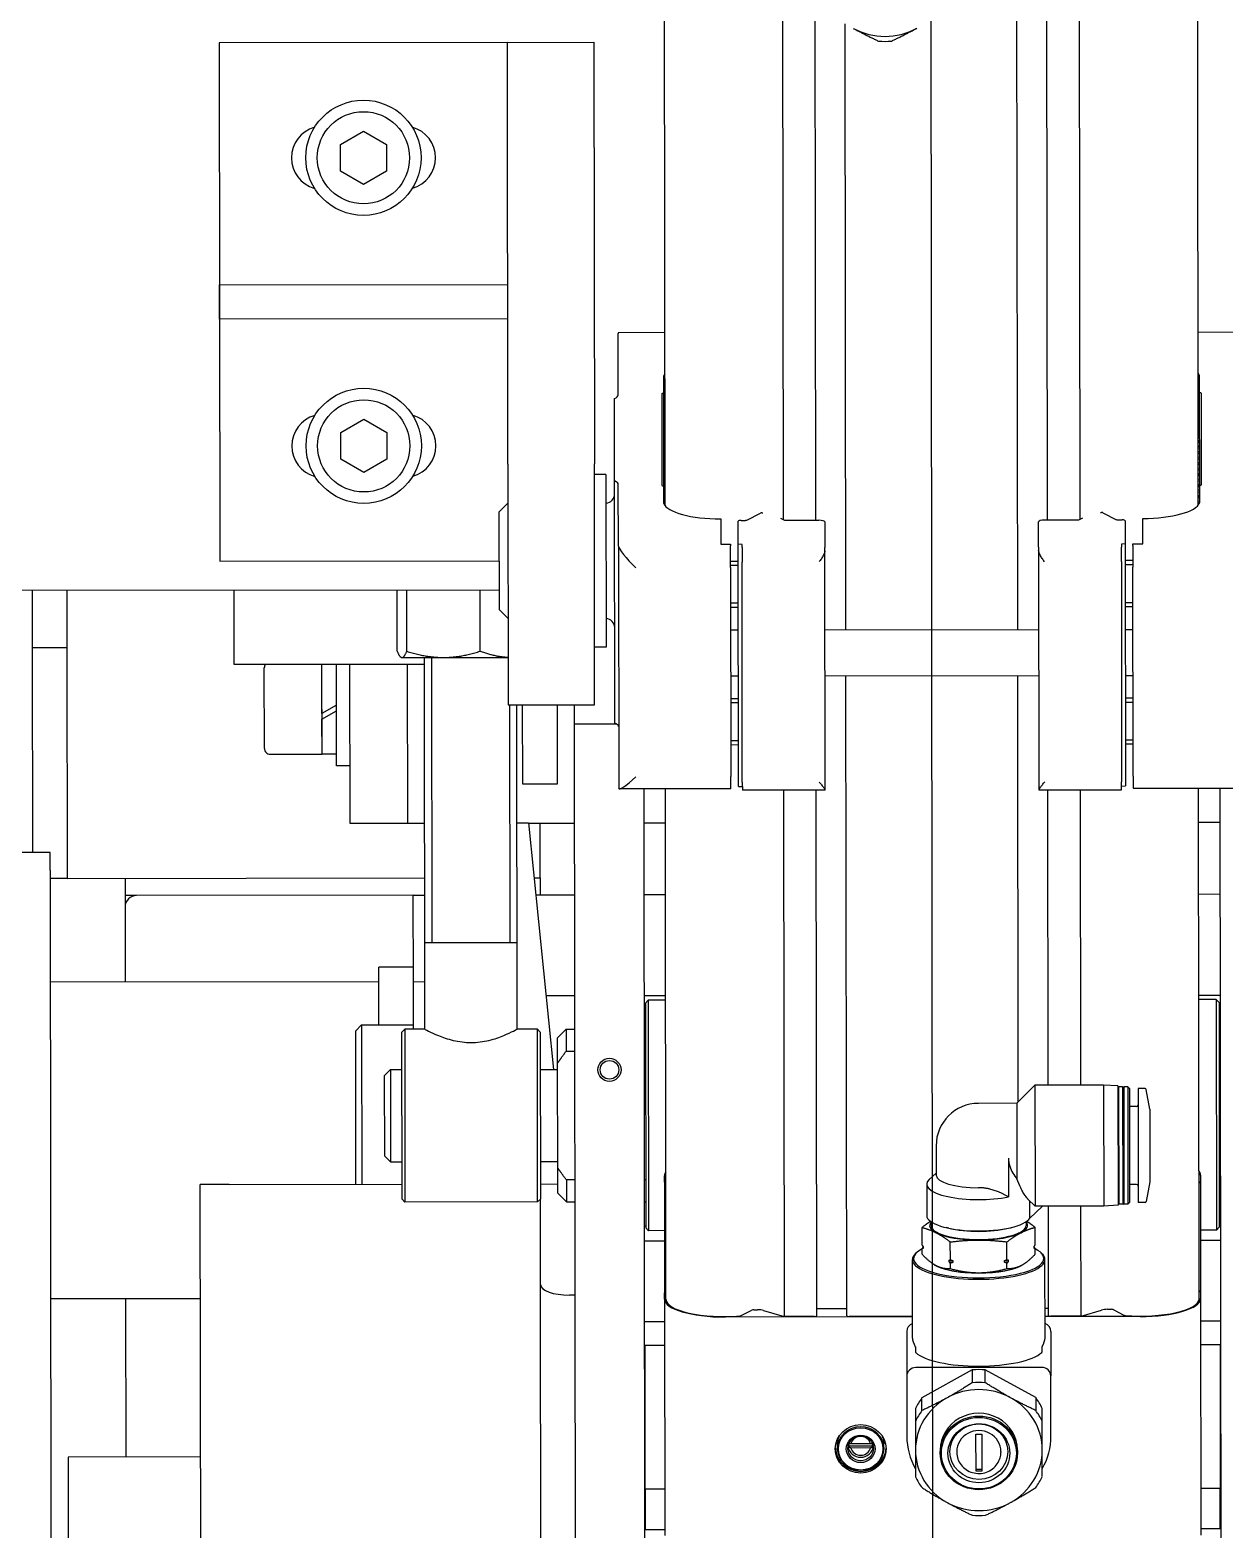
# Model space of a CAD drawing. Header units: feet. Extents: x -99009 to 3252343, y -11094690 to 9035152.
# Drawn here: x 2520247.3 to 2520454.6, y -1972852.2 to -1972591.9 of the extents above; entities that cross this region are included whole.
import ezdxf

# ---------------------------------------------------------------- set-up
doc = ezdxf.new("R2010")
doc.units = ezdxf.units.FT
for name, color, linetype in [('1', 1, 'Continuous'), ('K-LINE', 7, 'Continuous'), ('栗本図面枠', 7, 'Continuous')]:
    doc.layers.add(name, color=color, linetype=linetype)

# ---------------------------------------------------------------- blocks, each defined once
blk = doc.blocks.new('K24582845e8a56')
at = {"layer": '栗本図面枠', "color": 1}
for p, q in [((-3876.64, 46.25), (-3876.64, 54.21)), ((-3797.47, 34.9), (-3797.47, 54.21)), ((-3616.21, 50), (-3797.47, 50)), ((-3791.55, 46.25), (-3791.55, 50)), ((-3779.05, 50), (-3779.05, 46.25)), ((-3761.55, 46.25), (-3761.55, 50)), ((-3760.29, 49.75), (-3760.79, 49.25)), ((-3760.29, 49.75), (-3721.29, 49.75)), ((-3755.79, 49.75), (-3755.79, 50)), ((-3751.97, 49.75), (-3751.97, 50)), ((-3729.61, 50), (-3729.61, 49.75)), ((-3725.79, 49.75), (-3725.79, 50)), ((-3721.55, 49.75), (-3721.55, 50)), ((-3721.29, 49.75), (-3720.79, 49.25)), ((-3719.05, 46.5), (-3719.05, 50)), ((-3705.05, 46.5), (-3705.05, 50)), ((-3700.91, 49.87), (-3675.91, 49.87)), ((-3700.91, 46.5), (-3700.91, 49.87)), ((-3675.91, 49.87), (-3675.91, 46.5)), ((-3668.91, 49.87), (-3675.91, 49.87)), ((-3668.91, 50), (-3668.91, 46.5)), ((-3760.79, 49.25), (-3720.79, 49.25)), ((-3760.79, 49.25), (-3760.79, 46.25)), ((-3720.79, 49.25), (-3720.79, 46.5)), ((-3846.61, 46.25), (-3939.28, 46.25)), ((-3866.09, 46.5), (-3869.14, 46.5)), ((-3869.14, 46.5), (-3869.14, 46.45)), ((-3867.58, 46.45), (-3869.14, 46.45)), ((-3867.54, 46.4), (-3867.46, 46.25)), ((-3850.03, 46.5), (-3866.09, 46.5)), ((-3866.05, 46.4), (-3865.97, 46.25)), ((-3850.12, 46.8), (-3866, 46.8)), ((-3865.51, 46.25), (-3865.43, 46.4)), ((-3865.1, 46.4), (-3865.02, 46.25)), ((-3864.56, 46.25), (-3864.47, 46.4)), ((-3864.14, 46.4), (-3864.06, 46.25)), ((-3863.6, 46.25), (-3863.52, 46.4)), ((-3863.19, 46.4), (-3863.11, 46.25)), ((-3862.65, 46.25), (-3862.57, 46.4)), ((-3862.23, 46.4), (-3862.15, 46.25)), ((-3861.69, 46.25), (-3861.61, 46.4)), ((-3861.28, 46.4), (-3861.2, 46.25)), ((-3860.74, 46.25), (-3860.66, 46.4)), ((-3860.32, 46.4), (-3860.24, 46.25)), ((-3859.78, 46.25), (-3859.7, 46.4)), ((-3859.37, 46.4), (-3859.29, 46.25)), ((-3858.83, 46.25), (-3858.75, 46.4)), ((-3858.42, 46.4), (-3858.33, 46.25)), ((-3857.87, 46.25), (-3857.79, 46.4)), ((-3857.46, 46.4), (-3857.38, 46.25)), ((-3856.92, 46.25), (-3856.84, 46.4)), ((-3856.51, 46.4), (-3856.42, 46.25)), ((-3855.96, 46.25), (-3855.88, 46.4)), ((-3855.55, 46.4), (-3855.47, 46.25)), ((-3855.01, 46.25), (-3854.93, 46.4)), ((-3854.6, 46.4), (-3854.51, 46.25)), ((-3854.06, 46.25), (-3853.97, 46.4)), ((-3853.64, 46.4), (-3853.56, 46.25)), ((-3853.1, 46.25), (-3853.02, 46.4)), ((-3852.69, 46.4), (-3852.6, 46.25)), ((-3852.15, 46.25), (-3852.06, 46.4)), ((-3851.73, 46.4), (-3851.65, 46.25)), ((-3851.19, 46.25), (-3851.11, 46.4)), ((-3850.78, 46.4), (-3850.69, 46.25)), ((-3850.24, 46.25), (-3850.15, 46.4)), ((-3846.98, 46.5), (-3850.03, 46.5)), ((-3849.82, 46.4), (-3849.74, 46.25)), ((-3849.28, 46.25), (-3849.2, 46.4)), ((-3848.87, 46.4), (-3848.79, 46.25)), ((-3848.33, 46.25), (-3848.24, 46.4)), ((-3847.91, 46.4), (-3847.83, 46.25)), ((-3847.37, 46.25), (-3847.29, 46.4)), ((-3846.98, 46.45), (-3846.98, 46.5)), ((-3846.96, 46.4), (-3846.88, 46.25)), ((-3846.87, 46.4), (-3846.78, 46.25)), ((-3708.87, 46.25), (-3797.47, 46.25)), ((-3730.33, 46.5), (-3729.22, 46.5)), ((-3729.22, 46.5), (-3710.02, 46.5)), ((-3710.02, 46.5), (-3708.91, 46.5)), ((-3708.91, 46.5), (-3667.86, 46.5)), ((-3839.91, 36.6), (-3844.3, 36.6)), ((-3839.91, 34.9), (-3839.91, 36.6)), ((-3745.37, 36.9), (-3745.37, 35.7)), ((-3741.77, 37.7), (-3745.21, 37.09)), ((-3741.77, 37.7), (-3729.17, 37.7)), ((-3729.17, 37.7), (-3725.74, 37.09)), ((-3725.57, 36.9), (-3725.57, 35.7)), ((-3839.61, 34.9), (-3839.91, 34.9)), ((-3839.61, 34.9), (-3835.86, 34.9)), ((-3836.98, 34.9), (-3836.98, 33.55)), ((-3799.58, 34.9), (-3835.86, 34.9)), ((-3828.98, 34.9), (-3828.98, 33.55)), ((-3825.05, 33.55), (-3825.05, 34.9)), ((-3817.05, 33.55), (-3817.05, 34.9)), ((-3813.12, 34.9), (-3813.12, 33.55)), ((-3805.12, 34.9), (-3805.12, 33.55)), ((-3799.58, 34.9), (-3797.47, 34.9)), ((-3745.37, 34.2), (-3745.67, 33.9)), ((-3745.67, 33.9), (-3725.27, 33.9)), ((-3745.67, 33.9), (-3745.67, 33.2)), ((-3745.37, 35.7), (-3725.57, 35.7)), ((-3745.37, 34.2), (-3725.57, 34.2)), ((-3742.22, 35.4), (-3742.22, 34.2)), ((-3728.72, 35.4), (-3728.72, 34.2)), ((-3725.57, 34.2), (-3725.27, 33.9)), ((-3725.27, 33.9), (-3725.27, 33.2)), ((-3705.79, 36), (-3705.79, 19.5)), ((-3845.31, 29.7), (-3844.09, 32.06)), ((-3844.05, 32.32), (-3844.05, 33.05)), ((-3843.9, 33.55), (-3839.89, 33.55)), ((-3839.89, 33.55), (-3839.85, 32.9)), ((-3839.89, 33.55), (-3797.88, 33.55)), ((-3839.85, 32.9), (-3839.32, 32.9)), ((-3836.81, 32.9), (-3839.32, 32.9)), ((-3836.81, 32.9), (-3798.62, 32.9)), ((-3797.22, 32.9), (-3798.62, 32.9)), ((-3797.84, 32.9), (-3797.88, 33.55)), ((-3797.22, 18.55), (-3797.22, 32.9)), ((-3745.84, 32.2), (-3745.97, 29.7)), ((-3745.84, 32.2), (-3725.11, 32.2)), ((-3745.67, 33.2), (-3725.27, 33.2)), ((-3745.57, 33.1), (-3745.67, 33.2)), ((-3745.57, 33.1), (-3745.67, 33)), ((-3745.67, 33), (-3725.27, 33)), ((-3745.67, 33), (-3745.67, 32.3)), ((-3745.67, 32.3), (-3725.27, 32.3)), ((-3745.57, 32.2), (-3745.67, 32.3)), ((-3745.57, 33.1), (-3725.37, 33.1)), ((-3725.37, 33.1), (-3725.27, 33.2)), ((-3725.37, 33.1), (-3725.27, 33)), ((-3725.37, 32.2), (-3725.27, 32.3)), ((-3725.27, 33), (-3725.27, 32.3)), ((-3725.11, 32.2), (-3724.97, 29.7)), ((-3706.99, 31.33), (-3706.03, 33.2)), ((-3845.36, 29.3), (-3845.36, 29.44)), ((-3745.97, 29.7), (-3724.97, 29.7)), ((-3745.97, 29.7), (-3745.97, 17.8)), ((-3724.97, 29.7), (-3724.97, 17.8)), ((-3707.05, 30.37), (-3707.05, 30.98)), ((-3705.86, 25.75), (-3706.92, 29.31)), ((-3844.09, 25.54), (-3844.43, 26.2)), ((-3844.2, 25.75), (-3936.83, 25.75)), ((-3844.05, 19.55), (-3844.05, 25.28)), ((-3745.97, 25.75), (-3797.22, 25.75)), ((-3705.86, 25.75), (-3724.97, 25.75)), ((-3705.86, 25.75), (-3705.86, 20.5)), ((-3844.05, 20.1), (-3936.83, 20.1)), ((-3839.32, 18.55), (-3843.75, 18.55)), ((-3839.32, 18.55), (-3838.76, 18.55)), ((-3838.76, 18.55), (-3797.27, 18.55)), ((-3825.05, -18.55), (-3825.05, 18.55)), ((-3817.05, -18.55), (-3817.05, 18.55)), ((-3797.27, 18.55), (-3797.22, 18.55)), ((-3745.97, 20.1), (-3797.22, 20.1)), ((-3705.98, 20.1), (-3724.97, 20.1)), ((-3722.84, 16.84), (-3724.97, 19.07)), ((-3716.95, 18.74), (-3716.78, 18.93)), ((-3702.06, 19.5), (-3715.71, 19.5)), ((-3707.26, 19.5), (-3707.26, 20.1)), ((-3703.23, 20.5), (-3695.49, 20.5)), ((-3699.63, 19), (-3700.58, 19)), ((-3696.98, 18.94), (-3696.98, -2.94)), ((-3685.05, 20.5), (-3695.49, 20.5)), ((-3687.64, 19), (-3689.86, 19)), ((-3745.97, 17.8), (-3724.97, 17.8)), ((-3742.82, 14.65), (-3745.97, 17.8)), ((-3726.21, 16.57), (-3724.97, 17.8)), ((-3722.9, 16.87), (-3725.9, 16.87)), ((-3722.28, 16.25), (-3721.63, 16.25)), ((-3722.15, 16.11), (-3722.27, 16.24)), ((-3722.15, 16.11), (-3722.19, 16.11)), ((-3718.24, 17.81), (-3721.29, 17.81)), ((-3717.76, 17.61), (-3717.95, 17.61)), ((-3717.66, 17.61), (-3717.94, 17.61)), ((-3716.63, 17.81), (-3717.57, 17.81)), ((-3691.74, 17.87), (-3696.55, 9.13)), ((-3691.74, 17.87), (-3689.52, 17.87)), ((-3825.05, 14.9), (-3936.83, 14.9)), ((-3743.07, 14.9), (-3817.05, 14.9)), ((-3742.82, 14.65), (-3729.71, 14.65)), ((-3742.82, 14.65), (-3742.82, 8)), ((-3733.29, 13.19), (-3726.61, 13.19)), ((-3721.15, 13.17), (-3721.26, 13.64)), ((-3715.63, 13.11), (-3715.34, 13.11)), ((-3714.54, 15.16), (-3714.54, 15.16)), ((-3682.64, 14.7), (-3682.16, 14.7)), ((-3715.71, 12.91), (-3718.77, 12.91)), ((-3715.24, 12.49), (-3715.52, 12.49)), ((-3714.1, 12.91), (-3715.04, 12.91)), ((-3682.37, 11.83), (-3682.25, 11.83)), ((-3694.33, 9.13), (-3696.55, 9.13)), ((-3685.39, 8.5), (-3678.99, 8.5)), ((-3685.39, 7.5), (-3685.39, 8.5)), ((-3679.26, 8.5), (-3679.26, 7.5)), ((-3678.99, 8.5), (-3678.99, 7.5)), ((-3696.55, 6.87), (-3694.33, 6.87)), ((-3696.55, 6.87), (-3691.74, -1.87)), ((-3678.99, 7.5), (-3685.39, 7.5)), ((-3721.15, 2.83), (-3721.26, 2.36)), ((-3715.71, 3.09), (-3718.77, 3.09)), ((-3715.34, 2.89), (-3715.63, 2.89)), ((-3715.52, 3.51), (-3715.24, 3.51)), ((-3714.1, 3.09), (-3715.04, 3.09)), ((-3682.37, 4.17), (-3682.25, 4.17)), ((-3735.47, 0.65), (-3730.37, 0.65)), ((-3730.72, 0.65), (-3729.63, -0.55)), ((-3714.54, 0.84), (-3714.54, 0.84)), ((-3682.64, 1.3), (-3682.16, 1.3)), ((-3264.58, 0), (-4586.7, 0)), ((-3728.79, -1), (-3723.35, -1)), ((-3722.28, -0.25), (-3721.63, -0.25)), ((-3718.24, -1.81), (-3721.29, -1.81)), ((-3717.76, -1.61), (-3717.95, -1.61)), ((-3717.94, -1.61), (-3717.66, -1.61)), ((-3716.63, -1.81), (-3717.57, -1.81)), ((-3689.52, -1.87), (-3691.74, -1.87)), ((-3716.95, -2.74), (-3716.78, -2.93)), ((-3702.06, -3.5), (-3715.71, -3.5)), ((-3705.86, -3.5), (-3705.86, -14.5)), ((-3705.79, -3.5), (-3705.79, -36)), ((-3703.23, -4.5), (-3695.49, -4.5)), ((-3700.58, -3), (-3699.63, -3)), ((-3695.49, -4.5), (-3685.05, -4.5)), ((-3689.86, -3), (-3687.64, -3)), ((-3682.95, -8.5), (-3683.76, -8.5)), ((-3683.79, -14.18), (-3683.79, -10.82)), ((-3683.33, -10.5), (-3683.33, -14.5)), ((-3683.03, -10.82), (-3683.03, -14.18)), ((-3825.05, -14.9), (-3930.2, -14.9)), ((-3705.98, -14.9), (-3817.05, -14.9)), ((-3707.26, -20.1), (-3707.26, -14.9)), ((-3682.95, -16.5), (-3683.76, -16.5)), ((-3844.05, -20.1), (-3936.83, -20.1)), ((-3844.05, -25.28), (-3844.05, -19.55)), ((-3843.75, -18.55), (-3839.32, -18.55)), ((-3838.76, -18.55), (-3839.32, -18.55)), ((-3797.27, -18.55), (-3838.76, -18.55)), ((-3797.22, -18.55), (-3797.27, -18.55)), ((-3797.22, -18.55), (-3797.22, -32.9)), ((-3705.98, -20.1), (-3797.22, -20.1)), ((-3705.86, -20.5), (-3705.86, -25.75)), ((-3936.83, -25.75), (-3844.2, -25.75)), ((-3844.43, -26.2), (-3844.09, -25.54)), ((-3797.22, -25.75), (-3705.86, -25.75)), ((-3706.92, -29.31), (-3705.86, -25.75)), ((-3845.36, -29.44), (-3845.36, -29.3)), ((-3844.09, -32.06), (-3845.31, -29.7)), ((-3707.05, -30.98), (-3707.05, -30.37)), ((-3844.05, -33.05), (-3844.05, -32.32)), ((-3839.89, -33.55), (-3843.9, -33.55)), ((-3839.85, -32.9), (-3839.89, -33.55)), ((-3797.88, -33.55), (-3839.89, -33.55)), ((-3839.32, -32.9), (-3839.85, -32.9)), ((-3839.32, -32.9), (-3836.81, -32.9)), ((-3836.98, -34.9), (-3836.98, -33.55)), ((-3798.62, -32.9), (-3836.81, -32.9)), ((-3828.98, -34.9), (-3828.98, -33.55)), ((-3825.05, -34.9), (-3825.05, -33.55)), ((-3817.05, -34.9), (-3817.05, -33.55)), ((-3813.12, -34.9), (-3813.12, -33.55)), ((-3805.12, -34.9), (-3805.12, -33.55)), ((-3798.62, -32.9), (-3797.22, -32.9)), ((-3797.88, -33.55), (-3797.84, -32.9)), ((-3706.03, -33.2), (-3706.99, -31.33)), ((-3839.91, -34.9), (-3839.61, -34.9)), ((-3839.91, -36.6), (-3839.91, -34.9)), ((-3835.86, -34.9), (-3839.61, -34.9)), ((-3835.86, -34.9), (-3799.58, -34.9)), ((-3797.47, -34.9), (-3799.58, -34.9)), ((-3797.47, -34.9), (-3797.47, -54.21)), ((-3844.3, -36.6), (-3839.91, -36.6)), ((-3846.61, -46.25), (-3939.28, -46.25)), ((-3876.64, -46.25), (-3876.64, -54.21)), ((-3869.14, -46.45), (-3867.58, -46.45)), ((-3869.14, -46.45), (-3869.14, -46.5)), ((-3869.14, -46.5), (-3866.09, -46.5)), ((-3867.46, -46.25), (-3867.54, -46.4)), ((-3866.09, -46.5), (-3850.03, -46.5)), ((-3865.97, -46.25), (-3866.05, -46.4)), ((-3866, -46.8), (-3850.12, -46.8)), ((-3865.43, -46.4), (-3865.51, -46.25)), ((-3865.02, -46.25), (-3865.1, -46.4)), ((-3864.47, -46.4), (-3864.56, -46.25)), ((-3864.06, -46.25), (-3864.14, -46.4)), ((-3863.52, -46.4), (-3863.6, -46.25)), ((-3863.11, -46.25), (-3863.19, -46.4)), ((-3862.57, -46.4), (-3862.65, -46.25)), ((-3862.15, -46.25), (-3862.23, -46.4)), ((-3861.61, -46.4), (-3861.69, -46.25)), ((-3861.2, -46.25), (-3861.28, -46.4)), ((-3860.66, -46.4), (-3860.74, -46.25)), ((-3860.24, -46.25), (-3860.32, -46.4)), ((-3859.7, -46.4), (-3859.78, -46.25)), ((-3859.29, -46.25), (-3859.37, -46.4)), ((-3858.75, -46.4), (-3858.83, -46.25)), ((-3858.33, -46.25), (-3858.42, -46.4)), ((-3857.79, -46.4), (-3857.87, -46.25)), ((-3857.38, -46.25), (-3857.46, -46.4)), ((-3856.84, -46.4), (-3856.92, -46.25)), ((-3856.42, -46.25), (-3856.51, -46.4)), ((-3855.88, -46.4), (-3855.96, -46.25)), ((-3855.47, -46.25), (-3855.55, -46.4)), ((-3854.93, -46.4), (-3855.01, -46.25)), ((-3854.51, -46.25), (-3854.6, -46.4)), ((-3853.97, -46.4), (-3854.06, -46.25)), ((-3853.56, -46.25), (-3853.64, -46.4)), ((-3853.02, -46.4), (-3853.1, -46.25)), ((-3852.6, -46.25), (-3852.69, -46.4)), ((-3852.06, -46.4), (-3852.15, -46.25)), ((-3851.65, -46.25), (-3851.73, -46.4)), ((-3851.11, -46.4), (-3851.19, -46.25)), ((-3850.69, -46.25), (-3850.78, -46.4)), ((-3850.15, -46.4), (-3850.24, -46.25)), ((-3850.03, -46.5), (-3846.98, -46.5)), ((-3849.74, -46.25), (-3849.82, -46.4)), ((-3849.2, -46.4), (-3849.28, -46.25)), ((-3848.79, -46.25), (-3848.87, -46.4)), ((-3848.24, -46.4), (-3848.33, -46.25)), ((-3847.83, -46.25), (-3847.91, -46.4)), ((-3847.29, -46.4), (-3847.37, -46.25)), ((-3846.98, -46.5), (-3846.98, -46.45)), ((-3846.88, -46.25), (-3846.96, -46.4)), ((-3846.78, -46.25), (-3846.87, -46.4)), ((-3708.87, -46.25), (-3797.47, -46.25)), ((-3791.55, -50), (-3791.55, -46.25)), ((-3779.05, -46.25), (-3779.05, -50)), ((-3761.55, -46.25), (-3761.55, -50)), ((-3760.79, -46.25), (-3760.79, -49.25)), ((-3729.22, -46.5), (-3730.33, -46.5)), ((-3729.22, -46.5), (-3710.02, -46.5)), ((-3720.79, -46.5), (-3720.79, -49.25)), ((-3719.05, -50), (-3719.05, -46.5)), ((-3708.91, -46.5), (-3710.02, -46.5)), ((-3708.91, -46.5), (-3667.86, -46.5)), ((-3705.05, -50), (-3705.05, -46.5)), ((-3700.91, -49.88), (-3700.91, -46.5)), ((-3675.91, -46.5), (-3675.91, -49.88)), ((-3668.91, -50), (-3668.91, -46.5)), ((-3760.79, -49.25), (-3720.79, -49.25)), ((-3760.29, -49.75), (-3760.79, -49.25)), ((-3721.29, -49.75), (-3720.79, -49.25)), ((-3797.47, -50), (-3616.21, -50)), ((-3760.29, -49.75), (-3721.29, -49.75)), ((-3755.79, -50), (-3755.79, -49.75)), ((-3751.97, -50), (-3751.97, -49.75)), ((-3729.61, -49.75), (-3729.61, -50)), ((-3725.79, -50), (-3725.79, -49.75)), ((-3721.55, -49.75), (-3721.55, -50)), ((-3675.91, -49.88), (-3700.91, -49.88)), ((-3675.91, -49.88), (-3668.91, -49.88)), ((-3865.82, -54.35), (-3876.5, -54.35)), ((-3839.61, -54.35), (-3850.3, -54.35)), ((-3839.61, -54.35), (-3797.61, -54.35)), ((-3808.71, -54.66), (-3808.71, -62)), ((-3850.9, -55), (-3865.22, -55)), ((-3852.05, -56.5), (-3822.05, -56.5)), ((-3852.05, -56.5), (-3852.05, -58.5)), ((-3808.89, -55), (-3850.9, -55)), ((-3822.05, -56.5), (-3822.05, -58.5)), ((-3927.05, -58.5), (-3853.87, -58.5)), ((-3927.05, -73.5), (-3927.05, -58.5)), ((-3812.05, -58.5), (-3853.87, -58.5)), ((-3812.05, -73.5), (-3812.05, -58.5)), ((-3808.71, -62), (-3812.05, -62)), ((-3616.21, -62), (-3808.71, -62)), ((-3791.55, -69.99), (-3791.55, -62)), ((-3779.05, -62), (-3779.05, -68.74)), ((-3761.55, -62), (-3761.55, -66.99)), ((-3755.79, -63.5), (-3755.79, -62)), ((-3751.97, -63.5), (-3751.97, -62)), ((-3729.61, -62), (-3729.61, -63.5)), ((-3725.79, -63.5), (-3725.79, -62)), ((-3709.62, -62), (-3709.62, -63)), ((-3812.05, -65), (-3798.31, -65)), ((-3798.31, -65), (-3798.31, -71)), ((-3755.79, -63.5), (-3751.97, -63.5)), ((-3754.29, -65), (-3755.79, -63.5)), ((-3749.86, -65), (-3754.29, -65)), ((-3731.72, -65), (-3749.86, -65)), ((-3748.79, -68), (-3748.79, -65)), ((-3732.79, -68), (-3732.79, -65)), ((-3727.29, -65), (-3731.72, -65)), ((-3729.61, -63.5), (-3725.79, -63.5)), ((-3728.91, -68), (-3728.91, -65)), ((-3727.29, -65), (-3725.79, -63.5)), ((-3791.62, -70), (-3748.79, -65.72)), ((-3791.62, -72), (-3791.62, -70)), ((-3782.05, -68), (-3791.55, -68)), ((-3782.05, -69.04), (-3782.05, -68)), ((-3782.05, -68), (-3779.05, -68)), ((-3755.29, -68), (-3755.79, -68.5)), ((-3755.79, -68.5), (-3755.79, -72)), ((-3725.79, -68.5), (-3755.79, -68.5)), ((-3755.29, -68), (-3726.29, -68)), ((-3726.29, -68), (-3725.79, -68.5)), ((-3711.44, -68), (-3726.29, -68)), ((-3725.79, -68.5), (-3725.79, -91.5)), ((-3645.91, -68), (-3711.44, -68)), ((-3798.31, -71), (-3812.05, -71)), ((-3755.79, -72), (-3812.05, -72)), ((-3770.79, -72), (-3770.79, -88)), ((-3927.05, -73.5), (-3927.05, -123.5)), ((-3853.87, -73.5), (-3927.05, -73.5)), ((-3885.05, -123.5), (-3885.05, -73.5)), ((-3879.05, -73.5), (-3879.05, -123.5)), ((-3853.87, -73.5), (-3812.05, -73.5)), ((-3845.55, -75), (-3847.05, -73.5)), ((-3828.55, -75), (-3845.55, -75)), ((-3837.05, -123.5), (-3837.05, -75)), ((-3832.05, -200), (-3832.05, -75)), ((-3828.55, -75), (-3827.05, -73.5)), ((-3820.31, -84.71), (-3820.31, -73.5)), ((-3821.39, -78.34), (-3832.05, -78.34)), ((-3820.31, -91.91), (-3820.31, -84.71)), ((-3755.79, -88), (-3820.31, -88)), ((-3819.12, -88), (-3819.12, -121)), ((-3791.55, -91), (-3791.55, -88)), ((-3782.05, -150), (-3782.05, -88)), ((-3779.05, -90), (-3779.05, -88)), ((-3764.05, -90), (-3764.05, -88)), ((-3755.79, -88), (-3755.79, -91.5)), ((-3821.39, -91.08), (-3832.05, -91.08)), ((-3819.12, -91), (-3791.55, -91)), ((-3819.12, -91), (-3791.55, -91)), ((-3791.55, -101), (-3791.55, -91)), ((-3779.05, -90), (-3779.05, -138)), ((-3764.05, -90), (-3779.05, -90)), ((-3766.55, -90), (-3766.55, -96)), ((-3755.79, -90), (-3764.05, -90)), ((-3756.55, -99), (-3756.55, -90)), ((-3821.39, -92.74), (-3832.05, -92.74)), ((-3820.31, -92), (-3820.36, -92.09)), ((-3820.31, -92), (-3820.31, -91.91)), ((-3755.79, -91.5), (-3725.79, -91.5)), ((-3755.29, -92), (-3755.79, -91.5)), ((-3726.29, -92), (-3755.29, -92)), ((-3748.79, -94), (-3748.79, -92)), ((-3732.79, -94), (-3732.79, -92)), ((-3728.91, -122), (-3728.91, -92)), ((-3726.29, -92), (-3725.79, -91.5)), ((-3911.67, -98.5), (-3909.36, -94.5)), ((-3909.36, -94.5), (-3904.74, -94.5)), ((-3904.74, -94.5), (-3902.43, -98.5)), ((-3861.67, -98.5), (-3859.36, -94.5)), ((-3859.36, -94.5), (-3854.74, -94.5)), ((-3854.74, -94.5), (-3852.43, -98.5)), ((-3766.45, -96), (-3766.55, -96)), ((-3756.55, -96), (-3766.45, -96)), ((-3764.05, -96), (-3764.05, -153)), ((-3748.79, -94), (-3732.79, -94)), ((-3747.79, -95), (-3748.79, -94)), ((-3733.79, -95), (-3747.79, -95)), ((-3733.79, -95), (-3732.79, -94)), ((-3909.36, -102.5), (-3911.67, -98.5)), ((-3902.43, -98.5), (-3904.74, -102.5)), ((-3859.36, -102.5), (-3861.67, -98.5)), ((-3852.43, -98.5), (-3854.74, -102.5)), ((-3819.12, -101), (-3791.55, -101)), ((-3801.55, -101), (-3801.55, -103.3)), ((-3756.55, -99), (-3728.91, -99)), ((-3755.55, -100), (-3756.55, -99)), ((-3728.91, -100), (-3755.55, -100)), ((-3904.74, -102.5), (-3909.36, -102.5)), ((-3854.74, -102.5), (-3859.36, -102.5)), ((-3801.55, -103.3), (-3819.12, -103.3)), ((-3812.05, -103.3), (-3810.61, -105.8)), ((-3809.61, -105.8), (-3811.05, -103.3)), ((-3803.55, -103.3), (-3803.55, -105.8)), ((-3810.61, -105.8), (-3819.12, -105.8)), ((-3803.55, -105.8), (-3819.12, -105.8)), ((-3803.55, -105.8), (-3809.61, -105.8)), ((-3803.55, -114.8), (-3803.55, -105.8)), ((-3804.55, -115.8), (-3818.55, -115.8)), ((-3819.12, -121), (-3832.05, -121)), ((-3728.91, -122), (-3728.91, -127)), ((-3927.05, -123.5), (-3837.05, -123.5)), ((-3879.05, -123.5), (-3885.05, -123.5)), ((-3644.91, -127), (-3728.91, -127)), ((-3709.05, -127), (-3709.05, -153)), ((-3681.62, -127), (-3681.62, -150)), ((-3782.05, -140), (-3779.05, -140)), ((-3779.05, -138), (-3779.05, -140)), ((-3779.05, -140), (-3777.05, -140)), ((-3777.05, -140), (-3764.05, -140)), ((-3709.05, -140), (-3681.62, -140)), ((-3822.05, -150), (-3832.05, -150)), ((-3822.05, -150), (-3822.05, -156)), ((-3782.05, -150), (-3822.05, -150)), ((-3782.05, -150), (-3782.05, -153)), ((-3681.62, -150), (-3644.91, -150)), ((-3783.47, -153), (-3786.55, -153)), ((-3786.55, -153), (-3786.55, -178)), ((-3783.47, -153), (-3665.83, -153)), ((-3822.05, -156), (-3832.05, -156)), ((-3786.55, -156), (-3822.05, -156))]:
    blk.add_line(p, q, dxfattribs=at)
at = {"layer": '栗本図面枠', "color": 1, "ltscale": 0.514168}
for p, q in [((-3836.24, 34.9), (-3836.24, 33.55)), ((-3829.73, 33.55), (-3829.73, 34.9)), ((-3812.37, 34.9), (-3812.37, 33.55)), ((-3805.86, 33.55), (-3805.86, 34.9)), ((-3836.24, -33.55), (-3836.24, -34.9)), ((-3829.73, -34.9), (-3829.73, -33.55)), ((-3812.37, -33.55), (-3812.37, -34.9)), ((-3805.86, -34.9), (-3805.86, -33.55))]:
    blk.add_line(p, q, dxfattribs=at)
at = {"layer": '栗本図面枠', "color": 1, "ltscale": 13.308911}
blk.add_line((-3770.79, -73.21), (-3812.05, -73.21), dxfattribs=at)
at = {"layer": '栗本図面枠', "color": 1, "ltscale": 11.979922}
blk.add_line((-3820.31, -86.79), (-3770.79, -86.79), dxfattribs=at)
at = {"layer": '栗本図面枠', "color": 1, "ltscale": 4.786925}
blk.add_circle((-3748.71, -56), 2, dxfattribs=at)
at = {"layer": '栗本図面枠', "color": 1}
for centre, radius in [((-3748.71, -56), 1.62), ((-3907.05, -98.5), 10), ((-3857.05, -98.5), 10), ((-3907.05, -98.5), 8), ((-3857.05, -98.5), 8)]:
    blk.add_circle(centre, radius, dxfattribs=at)
for centre, radius, start, end in [((-3745.17, 36.9), 0.2, 100, 180), ((-3725.77, 36.9), 0.2, 0, 80), ((-3742.52, 35.4), 0.3, 0, 90), ((-3728.42, 35.4), 0.3, 90, 180), ((-3735.47, 8), 7.35, 180, 270), ((-3848.65, -56.6), 1.6, 3.5833, 90), ((-3825.45, -56.6), 1.6, 90, 176.4167), ((-3907.05, -91.5), 5.5, 15.6334, 164.3666), ((-3857.05, -91.5), 5.5, 15.6334, 164.3666), ((-3907.05, -105.5), 5.5, 195.6334, 344.3666), ((-3857.05, -105.5), 5.5, 195.6334, 344.3666), ((-3818.55, -114.8), 1, 235.8058, 270), ((-3804.55, -114.8), 1, 270, 0), ((-3777.05, -138), 2, 180, 270)]:
    blk.add_arc(centre, radius, start, end, dxfattribs=at)
for centre, major_axis, ratio, start_param, end_param in [((-3868.84, 36.5), (0, 10), 0.297463, 0.100167, 0.224075), ((-3867.71, 46.3), (0, 0.2), 0.954733, 5.559502, 6.283185), ((-3867.71, 46.3), (0, -0.2), 0.954733, 2.094395, 2.417909), ((-3866.22, 46.3), (0, 0.2), 0.954733, 5.235988, 6.283185), ((-3866, 46.5), (0, 0.3), 0.297463, 0, 1.570796), ((-3865.26, 46.3), (0, 0.2), 0.954733, 0, 1.047198), ((-3865.26, 46.3), (0, 0.2), 0.954733, 5.235988, 6.283185), ((-3864.31, 46.3), (0, 0.2), 0.954733, 0, 1.047198), ((-3864.31, 46.3), (0, 0.2), 0.954733, 5.235988, 6.283185), ((-3863.35, 46.3), (0, 0.2), 0.954733, 0, 1.047198), ((-3863.35, 46.3), (0, 0.2), 0.954733, 5.235988, 6.283185), ((-3862.4, 46.3), (0, 0.2), 0.954733, 0, 1.047198), ((-3862.4, 46.3), (0, 0.2), 0.954733, 5.235988, 6.283185), ((-3861.44, 46.3), (0, 0.2), 0.954733, 0, 1.047198), ((-3861.44, 46.3), (0, 0.2), 0.954733, 5.235988, 6.283185), ((-3860.49, 46.3), (0, 0.2), 0.954733, 0, 1.047198), ((-3860.49, 46.3), (0, 0.2), 0.954733, 5.235988, 6.283185), ((-3859.54, 46.3), (0, 0.2), 0.954733, 0, 1.047198), ((-3859.54, 46.3), (0, 0.2), 0.954733, 5.235988, 6.283185), ((-3858.58, 46.3), (0, 0.2), 0.954733, 0, 1.047198), ((-3858.58, 46.3), (0, 0.2), 0.954733, 5.235988, 6.283185), ((-3857.63, 46.3), (0, 0.2), 0.954733, 0, 1.047198), ((-3857.63, 46.3), (0, 0.2), 0.954733, 5.235988, 6.283185), ((-3856.67, 46.3), (0, 0.2), 0.954733, 0, 1.047198), ((-3856.67, 46.3), (0, 0.2), 0.954733, 5.235988, 6.283185), ((-3855.72, 46.3), (0, 0.2), 0.954733, 0, 1.047198), ((-3855.72, 46.3), (0, 0.2), 0.954733, 5.235988, 6.283185), ((-3854.76, 46.3), (0, 0.2), 0.954733, 0, 1.047198), ((-3854.76, 46.3), (0, 0.2), 0.954733, 5.235988, 6.283185), ((-3853.81, 46.3), (0, 0.2), 0.954733, 0, 1.047198), ((-3853.81, 46.3), (0, 0.2), 0.954733, 5.235988, 6.283185), ((-3852.85, 46.3), (0, 0.2), 0.954733, 0, 1.047198), ((-3852.85, 46.3), (0, 0.2), 0.954733, 5.235988, 6.283185), ((-3851.9, 46.3), (0, 0.2), 0.954733, 0, 1.047198), ((-3851.9, 46.3), (0, 0.2), 0.954733, 5.235988, 6.283185), ((-3850.94, 46.3), (0, 0.2), 0.954733, 0, 1.047198), ((-3850.94, 46.3), (0, 0.2), 0.954733, 5.235988, 6.283185), ((-3849.99, 46.3), (0, 0.2), 0.954733, 0, 1.047198), ((-3850.12, 46.5), (0, 0.3), 0.297463, 4.712389, 6.283185), ((-3849.99, 46.3), (0, 0.2), 0.954733, 5.235988, 6.283185), ((-3849.03, 46.3), (0, 0.2), 0.954733, 0, 1.047198), ((-3849.03, 46.3), (0, 0.2), 0.954733, 5.235988, 6.283185), ((-3848.08, 46.3), (0, 0.2), 0.954733, 0, 1.047198), ((-3848.08, 46.3), (0, 0.2), 0.954733, 5.235988, 6.283185), ((-3847.12, 46.3), (0, 0.2), 0.954733, 0, 1.047198), ((-3847.12, 46.3), (0, 0.2), 0.954733, 5.235988, 6.283185), ((-3847.03, 46.3), (0, 0.2), 0.954733, 5.989844, 6.283185), ((-3847.27, 36.5), (0, 10), 0.297463, 4.722389, 6.183018), ((-3847.03, 46.3), (0, -0.2), 0.954733, 2.094395, 2.139737), ((-3730.33, 36), (0, 10.5), 0.297463, 0, 0.218653), ((-3729.22, 45), (0, 1.5), 0.297463, 5.6975, 6.283185), ((-3710.02, 45), (0, 1.5), 0.297463, 0, 0.585686), ((-3708.91, 36), (0, 10.5), 0.297463, 4.712389, 6.283185), ((-3708.87, 36.15), (0, 10.1), 0.297463, 4.440786, 6.283185), ((-3844.14, 32.32), (0, 0.3), 0.297463, 3.665191, 4.712389), ((-3843.9, 33.05), (0, 0.5), 0.297463, 0, 1.570796), ((-3706.93, 30.98), (0, 0.4), 0.297463, 0.523599, 1.570796), ((-3706.09, 33.55), (0, 0.4), 0.297463, 3.665191, 4.440786), ((-3845.27, 29.44), (0, 0.3), 0.297463, 0.523599, 1.570796), ((-3706.61, 30.37), (0, 1.5), 0.297463, 1.570796, 2.356194), ((-3844.14, 25.28), (0, 0.3), 0.297463, 4.712389, 5.759587), ((-3843.75, 19.55), (0, -1), 0.297463, 4.712389, 6.283185), ((-3715.9, 8), (0, -11.3), 0.297463, 5.764719, 9.943245), ((-3715.71, 8), (0, -11.5), 0.297463, 5.966345, 9.741619), ((-3705.98, 20.5), (0, -0.4), 0.297463, 0, 1.570796), ((-3703.23, 18.94), (0, 1.56), 0.954733, 0, 1.202528), ((-3691.08, 8), (-11.37, 11.37), 0.152176, 5.836205, 6.132168), ((-3700.63, 8), (0, 11.5), 0.297463, 5.969125, 5.987222), ((-3700.63, 8), (0, 11.5), 0.297463, 3.455653, 5.969125), ((-3695.49, 18.94), (0, 1.56), 0.954733, 0, 1.570796), ((-3685.05, 8), (0, 12.1), 0.954733, 0.4297, 0.617498), ((-3682.64, 8), (0, 11), 0.954733, 0, 1.047198), ((-3682.83, 8), (0, -12.1), 0.954733, 3.571292, 3.759091), ((-3685.05, 8), (0, 12.5), 0.954733, 5.788251, 6.283185), ((-3682.64, 8), (0, 11), 0.954733, 5.235988, 6.283185), ((-3682.83, 8), (0, 12.1), 0.954733, 5.665687, 5.853486), ((-3723.35, 8), (0, 9), 0.297463, 3.141593, 6.115737), ((-3721.63, 8), (0, 8.5), 0.297463, 5.759587, 6.526319), ((-3721.63, 8), (0, 8.25), 0.297463, 3.141593, 6.283185), ((-3717.76, 8), (0, 9.61), 0.297463, 6.245947, 6.283185), ((-3715.9, 8), (0, -8.51), 0.297463, 0.437498, 2.704095), ((-3728.79, 8), (0, -9), 0.297463, 5.966345, 8.469167), ((-3723.06, 8), (0, -8.25), 0.297463, 0.892934, 2.248658), ((-3721.63, 8), (0, -8.5), 0.297463, 1.570796, 2.617994), ((-3718.05, 8), (0, 9.61), 0.297463, 5.198749, 5.273226), ((-3717.76, 8), (0, 9.61), 0.297463, 5.198749, 5.273226), ((-3715.9, 8), (0, -8.5), 0.297463, 1.570796, 2.571573), ((-3682.64, 8), (0, -11), 0.954733, 4.18879, 5.235988), ((-3682.64, 8), (0, 6.7), 0.954733, 0, 3.141593), ((-3682.64, 8), (0, 11), 0.954733, 4.18879, 5.235988), ((-3682.37, 8), (0, 3.83), 0.954733, 0, 3.141593), ((-3730.37, 8), (0, -7.35), 0.297463, 0, 1.570796), ((-3721.63, 8), (0, -8.5), 0.297463, 0.523599, 1.570796), ((-3715.9, 8), (0, -8.5), 0.297463, 0.570019, 1.570796), ((-3685.05, 8), (0, 12.1), 0.954733, 1.476897, 1.664695), ((-3682.83, 8), (0, -12.1), 0.954733, 4.61849, 4.806288), ((-3682.83, 8), (0, 12.1), 0.954733, 4.61849, 4.806288), ((-3718.05, 8), (0, 9.61), 0.297463, 4.151552, 4.226029), ((-3717.76, 8), (0, 9.61), 0.297463, 4.151552, 4.226029), ((-3721.63, 8), (0, -8.5), 0.297463, 6.040051, 6.806784), ((-3682.64, 8), (0, -11), 0.954733, 5.235988, 6.283185), ((-3682.64, 8), (0, -11), 0.954733, 0, 1.047198), ((-3938.51, -8), (0, 11), 0.954733, 4.18879, 5.235988), ((-3717.76, 8), (0, -9.61), 0.297463, 0, 0.037238), ((-3685.05, 8), (0, 12.1), 0.954733, 2.524095, 2.711893), ((-3682.83, 8), (0, -12.1), 0.954733, 5.665687, 5.853486), ((-3682.83, 8), (0, 12.1), 0.954733, 3.571292, 3.759091), ((-3703.23, -2.94), (0, -1.56), 0.954733, 5.080657, 6.283185), ((-3691.08, 8), (11.37, 11.37), 0.152176, 3.29261, 3.588572), ((-3700.63, 8), (0, -11.5), 0.297463, 0.295963, 0.314061), ((-3695.49, -2.94), (0, -1.56), 0.954733, 4.712389, 6.283185), ((-3685.05, 8), (0, -12.5), 0.954733, 0, 0.494934), ((-3938.7, -8), (0, 12.1), 0.954733, 4.61849, 4.806288), ((-3683.56, -12.5), (0, 2.23), 0.954733, 3.283881, 6.140897), ((-3683.17, -12.5), (0, 4.4), 0.954733, 3.177005, 6.247773), ((-3683.41, -12.5), (0, -1.73), 0.954733, 3.374987, 6.049791), ((-3683.41, -12.5), (0, 1.73), 0.954733, 3.374987, 6.049791), ((-3705.98, -14.5), (0, -0.4), 0.297463, 0, 1.570796), ((-3843.75, -19.55), (0, 1), 0.297463, 0, 1.570796), ((-3705.98, -20.5), (0, 0.4), 0.297463, 4.712389, 6.283185), ((-3844.14, -25.28), (0, 0.3), 0.297463, 3.665191, 4.712389), ((-3845.27, -29.44), (0, 0.3), 0.297463, 1.570796, 2.617994), ((-3706.61, -30.37), (0, 1.5), 0.297463, 0.785398, 1.570796), ((-3706.93, -30.98), (0, 0.4), 0.297463, 1.570796, 2.617994), ((-3844.14, -32.32), (0, 0.3), 0.297463, 4.712389, 5.759587), ((-3843.9, -33.05), (0, -0.5), 0.297463, 4.712389, 6.283185), ((-3708.87, -36.15), (0, -10.1), 0.297463, 0, 1.842399), ((-3706.09, -33.55), (0, 0.4), 0.297463, 4.983992, 5.759587), ((-3708.91, -36), (0, -10.5), 0.297463, 0, 1.570796), ((-3847.27, -36.5), (0, -10), 0.297463, 0.100167, 1.560796), ((-3868.84, -36.5), (0, -10), 0.297463, 6.05911, 6.183018), ((-3867.71, -46.3), (0, -0.2), 0.954733, 0, 0.723683), ((-3867.71, -46.3), (0, -0.2), 0.954733, 0.723683, 1.047198), ((-3866.22, -46.3), (0, -0.2), 0.954733, 0, 1.047198), ((-3866, -46.5), (0, -0.3), 0.297463, 4.712389, 6.283185), ((-3865.26, -46.3), (0, -0.2), 0.954733, 5.235988, 6.283185), ((-3865.26, -46.3), (0, -0.2), 0.954733, 0, 1.047198), ((-3864.31, -46.3), (0, -0.2), 0.954733, 5.235988, 6.283185), ((-3864.31, -46.3), (0, -0.2), 0.954733, 0, 1.047198), ((-3863.35, -46.3), (0, -0.2), 0.954733, 5.235988, 6.283185), ((-3863.35, -46.3), (0, -0.2), 0.954733, 0, 1.047198), ((-3862.4, -46.3), (0, -0.2), 0.954733, 5.235988, 6.283185), ((-3862.4, -46.3), (0, -0.2), 0.954733, 0, 1.047198), ((-3861.44, -46.3), (0, -0.2), 0.954733, 5.235988, 6.283185), ((-3861.44, -46.3), (0, -0.2), 0.954733, 0, 1.047198), ((-3860.49, -46.3), (0, -0.2), 0.954733, 5.235988, 6.283185), ((-3860.49, -46.3), (0, -0.2), 0.954733, 0, 1.047198), ((-3859.54, -46.3), (0, -0.2), 0.954733, 5.235988, 6.283185), ((-3859.54, -46.3), (0, -0.2), 0.954733, 0, 1.047198), ((-3858.58, -46.3), (0, -0.2), 0.954733, 5.235988, 6.283185), ((-3858.58, -46.3), (0, -0.2), 0.954733, 0, 1.047198), ((-3857.63, -46.3), (0, -0.2), 0.954733, 5.235988, 6.283185), ((-3857.63, -46.3), (0, -0.2), 0.954733, 0, 1.047198), ((-3856.67, -46.3), (0, -0.2), 0.954733, 5.235988, 6.283185), ((-3856.67, -46.3), (0, -0.2), 0.954733, 0, 1.047198), ((-3855.72, -46.3), (0, -0.2), 0.954733, 5.235988, 6.283185), ((-3855.72, -46.3), (0, -0.2), 0.954733, 0, 1.047198), ((-3854.76, -46.3), (0, -0.2), 0.954733, 5.235988, 6.283185), ((-3854.76, -46.3), (0, -0.2), 0.954733, 0, 1.047198), ((-3853.81, -46.3), (0, -0.2), 0.954733, 5.235988, 6.283185), ((-3853.81, -46.3), (0, -0.2), 0.954733, 0, 1.047198), ((-3852.85, -46.3), (0, -0.2), 0.954733, 5.235988, 6.283185), ((-3852.85, -46.3), (0, -0.2), 0.954733, 0, 1.047198), ((-3851.9, -46.3), (0, -0.2), 0.954733, 5.235988, 6.283185), ((-3851.9, -46.3), (0, -0.2), 0.954733, 0, 1.047198), ((-3850.94, -46.3), (0, -0.2), 0.954733, 5.235988, 6.283185), ((-3850.94, -46.3), (0, -0.2), 0.954733, 0, 1.047198), ((-3849.99, -46.3), (0, -0.2), 0.954733, 5.235988, 6.283185), ((-3850.12, -46.5), (0, -0.3), 0.297463, 0, 1.570796), ((-3849.99, -46.3), (0, -0.2), 0.954733, 0, 1.047198), ((-3849.03, -46.3), (0, -0.2), 0.954733, 5.235988, 6.283185), ((-3849.03, -46.3), (0, -0.2), 0.954733, 0, 1.047198), ((-3848.08, -46.3), (0, -0.2), 0.954733, 5.235988, 6.283185), ((-3848.08, -46.3), (0, -0.2), 0.954733, 0, 1.047198), ((-3847.12, -46.3), (0, -0.2), 0.954733, 5.235988, 6.283185), ((-3847.12, -46.3), (0, -0.2), 0.954733, 0, 1.047198), ((-3847.03, -46.3), (0, -0.2), 0.954733, 0, 0.293342), ((-3847.03, -46.3), (0, -0.2), 0.954733, 1.001855, 1.047198), ((-3730.33, -36), (0, -10.5), 0.297463, 6.064532, 6.283185), ((-3729.22, -45), (0, -1.5), 0.297463, 0, 0.585686), ((-3710.02, -45), (0, -1.5), 0.297463, 5.6975, 6.283185), ((-3836.75, -51.35), (-2.97, -2.97), 0.152176, 0.151017, 1.721813), ((-3800.47, -51.35), (-2.97, 2.97), 0.152176, 2.990576, 4.561372), ((-3873.64, -51.35), (2.97, 2.97), 0.152176, 2.990576, 3.29261), ((-3865.82, -57.85), (0, 3.5), 0.297463, 5.663887, 6.283185), ((-3850.3, -57.85), (0, 3.5), 0.297463, 0, 0.619299), ((-3808.29, -57.85), (0, 3.5), 0.297463, 0, 0.619299), ((-3711.44, -63), (0, -5), 0.36397, 0, 1.570796)]:
    blk.add_ellipse(centre, major_axis=major_axis, ratio=ratio, start_param=start_param, end_param=end_param, dxfattribs=at)
for centre, major_axis in [((-3682.16, 8), (0, -6.7)), ((-3682.1, 8), (0, -6.5)), ((-3682.1, 8), (0, -5.36)), ((-3682.37, 8), (0, -5.03)), ((-3682.88, -12.5), (0, 4.4)), ((-3682.95, -12.5), (0, 4)), ((-3682.88, -12.5), (0, 3.85)), ((-3682.88, -12.5), (0, 2.5)), ((-3682.96, -12.5), (0, 2.23))]:
    blk.add_ellipse(centre, major_axis=major_axis, ratio=0.954733, dxfattribs=at)
for points, knots in [([(-3836.81, 19.55), (-3836.99, 19.42), (-3837.18, 19.28), (-3837.58, 19.02), (-3837.79, 18.9), (-3838.11, 18.73), (-3838.25, 18.67), (-3838.52, 18.58), (-3838.65, 18.55), (-3838.76, 18.55)], [0, 0, 0, 0, 0.0665288, 0.0665288, 0.1330576, 0.1330576, 0.1783983, 0.1783983, 0.223739, 0.223739, 0.223739, 0.223739]), ([(-3797.27, 18.55), (-3797.3, 18.55), (-3797.35, 18.58), (-3797.49, 18.67), (-3797.57, 18.73), (-3797.78, 18.9), (-3797.94, 19.02), (-3798.27, 19.28), (-3798.45, 19.42), (-3798.62, 19.55)], [0.5344454, 0.5344454, 0.5344454, 0.5344454, 0.5797861, 0.5797861, 0.6251268, 0.6251268, 0.6916556, 0.6916556, 0.7581844, 0.7581844, 0.7581844, 0.7581844]), ([(-3727.41, 15.7), (-3727.64, 15.57), (-3727.89, 15.43), (-3728.6, 15.08), (-3729.13, 14.85), (-3729.71, 14.65)], [4.3661893, 4.3661893, 4.3661893, 4.3661893, 4.4811092, 4.4811092, 4.6881777, 4.6881777, 4.6881777, 4.6881777]), ([(-3726.21, 16.57), (-3726.23, 16.55), (-3726.25, 16.52), (-3726.45, 16.34), (-3726.72, 16.14), (-3727.16, 15.85), (-3727.28, 15.78), (-3727.41, 15.7)], [4.1020055, 4.1020055, 4.1020055, 4.1020055, 4.1270675, 4.1270675, 4.3040883, 4.3040883, 4.3661893, 4.3661893, 4.3661893, 4.3661893]), ([(-3733.29, 13.19), (-3732.81, 13.19), (-3732.34, 13.27), (-3731.48, 13.54), (-3731.08, 13.72), (-3730.34, 14.16), (-3730, 14.4), (-3729.71, 14.65)], [2.3861034, 2.3861034, 2.3861034, 2.3861034, 2.5379312, 2.5379312, 2.6897589, 2.6897589, 2.8446035, 2.8446035, 2.8446035, 2.8446035]), ([(-3682.25, 4.17), (-3681.86, 4.17), (-3681.47, 4.24), (-3680.73, 4.49), (-3680.38, 4.68), (-3679.76, 5.17), (-3679.48, 5.46), (-3679.03, 6.13), (-3678.86, 6.5), (-3678.63, 7.29), (-3678.58, 7.7), (-3678.6, 8.52), (-3678.67, 8.92), (-3678.94, 9.69), (-3679.14, 10.05), (-3679.62, 10.7), (-3679.91, 10.98), (-3680.57, 11.42), (-3680.93, 11.59), (-3681.61, 11.78), (-3681.93, 11.83), (-3682.25, 11.83)], [6.283185, 6.283185, 6.283185, 6.283185, 6.601613, 6.601613, 6.920402, 6.920402, 7.240055, 7.240055, 7.560626, 7.560626, 7.881822, 7.881822, 8.203209, 8.203209, 8.524326, 8.524326, 8.844748, 8.844748, 9.16423, 9.16423, 9.424778, 9.424778, 9.424778, 9.424778]), ([(-3685.21, -8.84), (-3685.06, -8.77), (-3684.92, -8.71), (-3684.44, -8.55), (-3684.1, -8.5), (-3683.76, -8.5)], [5.8444774, 5.8444774, 5.8444774, 5.8444774, 5.9801369, 5.9801369, 6.2831853, 6.2831853, 6.2831853, 6.2831853]), ([(-3683.76, -16.5), (-3684.2, -16.5), (-3684.64, -16.41), (-3685.11, -16.21), (-3685.16, -16.19), (-3685.21, -16.16)], [3.1415927, 3.1415927, 3.1415927, 3.1415927, 3.5324294, 3.5324294, 3.5803005, 3.5803005, 3.5803005, 3.5803005]), ([(-3838.76, -18.55), (-3838.65, -18.55), (-3838.52, -18.58), (-3838.25, -18.67), (-3838.11, -18.73), (-3837.79, -18.9), (-3837.58, -19.02), (-3837.18, -19.28), (-3836.99, -19.42), (-3836.81, -19.55)], [0.5344454, 0.5344454, 0.5344454, 0.5344454, 0.5797861, 0.5797861, 0.6251268, 0.6251268, 0.6916556, 0.6916556, 0.7581844, 0.7581844, 0.7581844, 0.7581844]), ([(-3798.62, -19.55), (-3798.45, -19.42), (-3798.27, -19.28), (-3797.94, -19.02), (-3797.78, -18.9), (-3797.57, -18.73), (-3797.49, -18.67), (-3797.35, -18.58), (-3797.3, -18.55), (-3797.27, -18.55)], [0, 0, 0, 0, 0.0665288, 0.0665288, 0.1330576, 0.1330576, 0.1783983, 0.1783983, 0.223739, 0.223739, 0.223739, 0.223739]), ([(-3755.79, -88), (-3755.79, -88), (-3755.67, -87.79), (-3755.26, -86.97), (-3754.97, -86.35), (-3754.4, -84.96), (-3754.08, -84.07), (-3753.62, -82.11), (-3753.48, -81.03), (-3753.48, -78.97), (-3753.62, -77.89), (-3754.08, -75.93), (-3754.4, -75.04), (-3754.97, -73.65), (-3755.26, -73.03), (-3755.67, -72.21), (-3755.79, -72), (-3755.79, -72)], [1.234057, 1.234057, 1.234057, 1.234057, 1.542004, 1.542004, 1.84995, 1.84995, 2.159032, 2.159032, 2.468114, 2.468114, 2.777196, 2.777196, 3.086278, 3.086278, 3.394224, 3.394224, 3.702171, 3.702171, 3.702171, 3.702171])]:
    blk.add_open_spline(points, degree=3, knots=knots, dxfattribs=at)
for points, weights in [([(-3682.64, 19), (-3684.93, 19), (-3687.64, 19)], [1, 1.0246950766, 1]), ([(-3678.02, 19), (-3680.35, 19), (-3682.64, 19)], [1, 1.0246950766, 1]), ([(-3721.29, 17.81), (-3721.9, 17.03), (-3722.34, 16.33)], [1.01001874936, 1.02952547214, 1.02258142073]), ([(-3720.37, 15.36), (-3720.95, 16.5), (-3721.29, 17.81)], [1, 1.04314139574, 1.01001874936]), ([(-3717.94, 17.61), (-3718.09, 17.71), (-3718.24, 17.81)], [1, 1.00172851109, 1.00300588524]), ([(-3717.86, 17.61), (-3717.72, 17.71), (-3717.57, 17.81)], [1.00010977273, 1.00173531213, 1.00293850433]), ([(-3717.57, 17.81), (-3717.62, 17.71), (-3717.66, 17.61)], [1.00293850433, 1.00169486298, 1]), ([(-3716.63, 17.81), (-3715.23, 16.5), (-3714.64, 15.36)], [1.01001874936, 1.04314139574, 1]), ([(-3689.52, 17.87), (-3690.59, 15.58), (-3691.73, 13.5)], [1, 1.0246950766, 1]), ([(-3673.54, 13.5), (-3674.69, 15.58), (-3676.14, 17.87)], [1, 1.0246950766, 1]), ([(-3726.61, 13.19), (-3728.18, 10.33), (-3728.18, 8)], [1, 1.11224489796, 1.11224489796]), ([(-3718.77, 12.91), (-3719.78, 14.22), (-3720.37, 15.36)], [1.01001874936, 1.04314139574, 1]), ([(-3715.71, 12.91), (-3715.67, 13.01), (-3715.63, 13.11)], [1.00300588524, 1.00172851109, 1]), ([(-3715.34, 13.11), (-3715.2, 13.01), (-3715.04, 12.91)], [1, 1.00169486298, 1.00293850433]), ([(-3714.64, 15.36), (-3714.05, 14.22), (-3714.1, 12.91)], [1, 1.04314139574, 1.01001874936]), ([(-3691.73, 13.5), (-3692.88, 11.42), (-3694.33, 9.13)], [1, 1.0246950766, 1]), ([(-3671.33, 9.13), (-3672.4, 11.42), (-3673.54, 13.5)], [1, 1.0246950766, 1]), ([(-3719.1, 8), (-3719.1, 10.28), (-3718.77, 12.91)], [1, 1.04314139574, 1.01001874936]), ([(-3715.52, 12.49), (-3715.61, 12.7), (-3715.71, 12.91)], [1, 1.00172851109, 1.00300588524]), ([(-3715.04, 12.91), (-3715.14, 12.7), (-3715.24, 12.49)], [1.00293850433, 1.00169486298, 1]), ([(-3714.1, 12.91), (-3713.37, 10.28), (-3713.37, 8)], [1.01001874936, 1.04314139574, 1]), ([(-3718.77, 3.09), (-3719.1, 5.72), (-3719.1, 8)], [1.01001874936, 1.04314139574, 1]), ([(-3713.37, 8), (-3713.37, 5.72), (-3714.1, 3.09)], [1, 1.04314139574, 1.01001874936]), ([(-3694.33, 6.87), (-3692.88, 4.58), (-3691.73, 2.5)], [1, 1.0246950766, 1]), ([(-3673.54, 2.5), (-3672.4, 4.58), (-3671.33, 6.87)], [1, 1.0246950766, 1]), ([(-3720.37, 0.64), (-3719.78, 1.78), (-3718.77, 3.09)], [1, 1.04314139574, 1.01001874936]), ([(-3715.71, 3.09), (-3715.61, 3.3), (-3715.52, 3.51)], [1.00300588524, 1.00172851109, 1]), ([(-3715.63, 2.89), (-3715.67, 2.99), (-3715.71, 3.09)], [1, 1.00172851109, 1.00300588524]), ([(-3715.04, 3.09), (-3715.2, 2.99), (-3715.34, 2.89)], [1.00293850433, 1.00169486298, 1]), ([(-3715.24, 3.51), (-3715.14, 3.3), (-3715.04, 3.09)], [1, 1.00169486298, 1.00293850433]), ([(-3714.1, 3.09), (-3714.05, 1.78), (-3714.64, 0.64)], [1.01001874936, 1.04314139574, 1]), ([(-3721.29, -1.81), (-3720.95, -0.5), (-3720.37, 0.64)], [1.01001874936, 1.04314139574, 1]), ([(-3714.64, 0.64), (-3715.23, -0.5), (-3716.63, -1.81)], [1, 1.04314139574, 1.01001874936]), ([(-3691.73, 2.5), (-3690.59, 0.42), (-3689.52, -1.87)], [1, 1.0246950766, 1]), ([(-3676.14, -1.87), (-3674.69, 0.42), (-3673.54, 2.5)], [1, 1.0246950766, 1]), ([(-3927.2, -6.87), (-3928.27, -4.58), (-3929.41, -2.5)], [1, 1.0246950766, 1]), ([(-3722.34, -0.33), (-3721.9, -1.03), (-3721.29, -1.81)], [1.02258142073, 1.02952547214, 1.01001874936]), ([(-3718.24, -1.81), (-3718.09, -1.71), (-3717.94, -1.61)], [1.00300588524, 1.00172851109, 1]), ([(-3717.57, -1.81), (-3717.72, -1.71), (-3717.86, -1.61)], [1.00293850433, 1.00173531213, 1.00010977273]), ([(-3717.66, -1.61), (-3717.62, -1.71), (-3717.57, -1.81)], [1, 1.00169486298, 1.00293850433]), ([(-3687.64, -3), (-3684.93, -3), (-3682.64, -3)], [1, 1.0246950766, 1]), ([(-3682.64, -3), (-3680.35, -3), (-3678.02, -3)], [1, 1.0246950766, 1]), ([(-3929.41, -13.5), (-3928.27, -11.42), (-3927.2, -9.13)], [1, 1.0246950766, 1]), ([(-3683.79, -10.82), (-3683.84, -10.67), (-3683.89, -10.5)], [1, 1.00548421497, 1.00382940248]), ([(-3683.89, -10.5), (-3683.48, -10.5), (-3683.12, -10.5)], [1.04700758185, 1.06774241815, 1.04700758185]), ([(-3683.12, -10.5), (-3683.07, -10.67), (-3683.03, -10.82)], [1.00382940248, 1.00548421497, 1]), ([(-3683.89, -14.5), (-3683.84, -14.33), (-3683.79, -14.18)], [1.00382940248, 1.00548421497, 1]), ([(-3683.12, -14.5), (-3683.48, -14.5), (-3683.89, -14.5)], [1.04700758185, 1.06774241815, 1.04700758185]), ([(-3683.03, -14.18), (-3683.07, -14.33), (-3683.12, -14.5)], [1, 1.00548421497, 1.00382940248]), ([(-3749.86, -65), (-3750.86, -64.33), (-3751.97, -63.5)], [1, 1.00275495772, 1]), ([(-3729.61, -63.5), (-3730.72, -64.33), (-3731.72, -65)], [1, 1.00275495772, 1]), ([(-3821.39, -78.34), (-3820.45, -75.75), (-3820.33, -73.5)], [1, 1.032935033, 1.00871181516]), ([(-3820.31, -84.71), (-3820.31, -81.75), (-3821.39, -78.34)], [1, 1.0379548493, 1]), ([(-3821.39, -91.08), (-3820.31, -87.67), (-3820.31, -84.71)], [1, 1.0379548493, 1]), ([(-3820.31, -91.91), (-3820.31, -91.53), (-3821.39, -91.08)], [1, 1.0379548493, 1]), ([(-3821.39, -92.74), (-3820.31, -92.3), (-3820.31, -91.91)], [1, 1.0379548493, 1])]:
    blk.add_rational_spline(points, weights, degree=2, dxfattribs=at)

msp = doc.modelspace()

# ---------------------------------------------------------------- linework, layer by layer
at = {"layer": '1'}
msp.add_arc((2520410.24778, -1978395.99612), 100000, 84.1346387202, 194.3871675539, dxfattribs=at)

# ---------------------------------------------------------------- block references
at = {"layer": 'K-LINE', "color": 2, "linetype": 'Continuous', "lineweight": 15, "rotation": 270.0650517140735}
msp.add_blockref('K24582845e8a56', (2520408.11897, -1976520.99344), dxfattribs=at)

doc.saveas('drawing.dxf')
